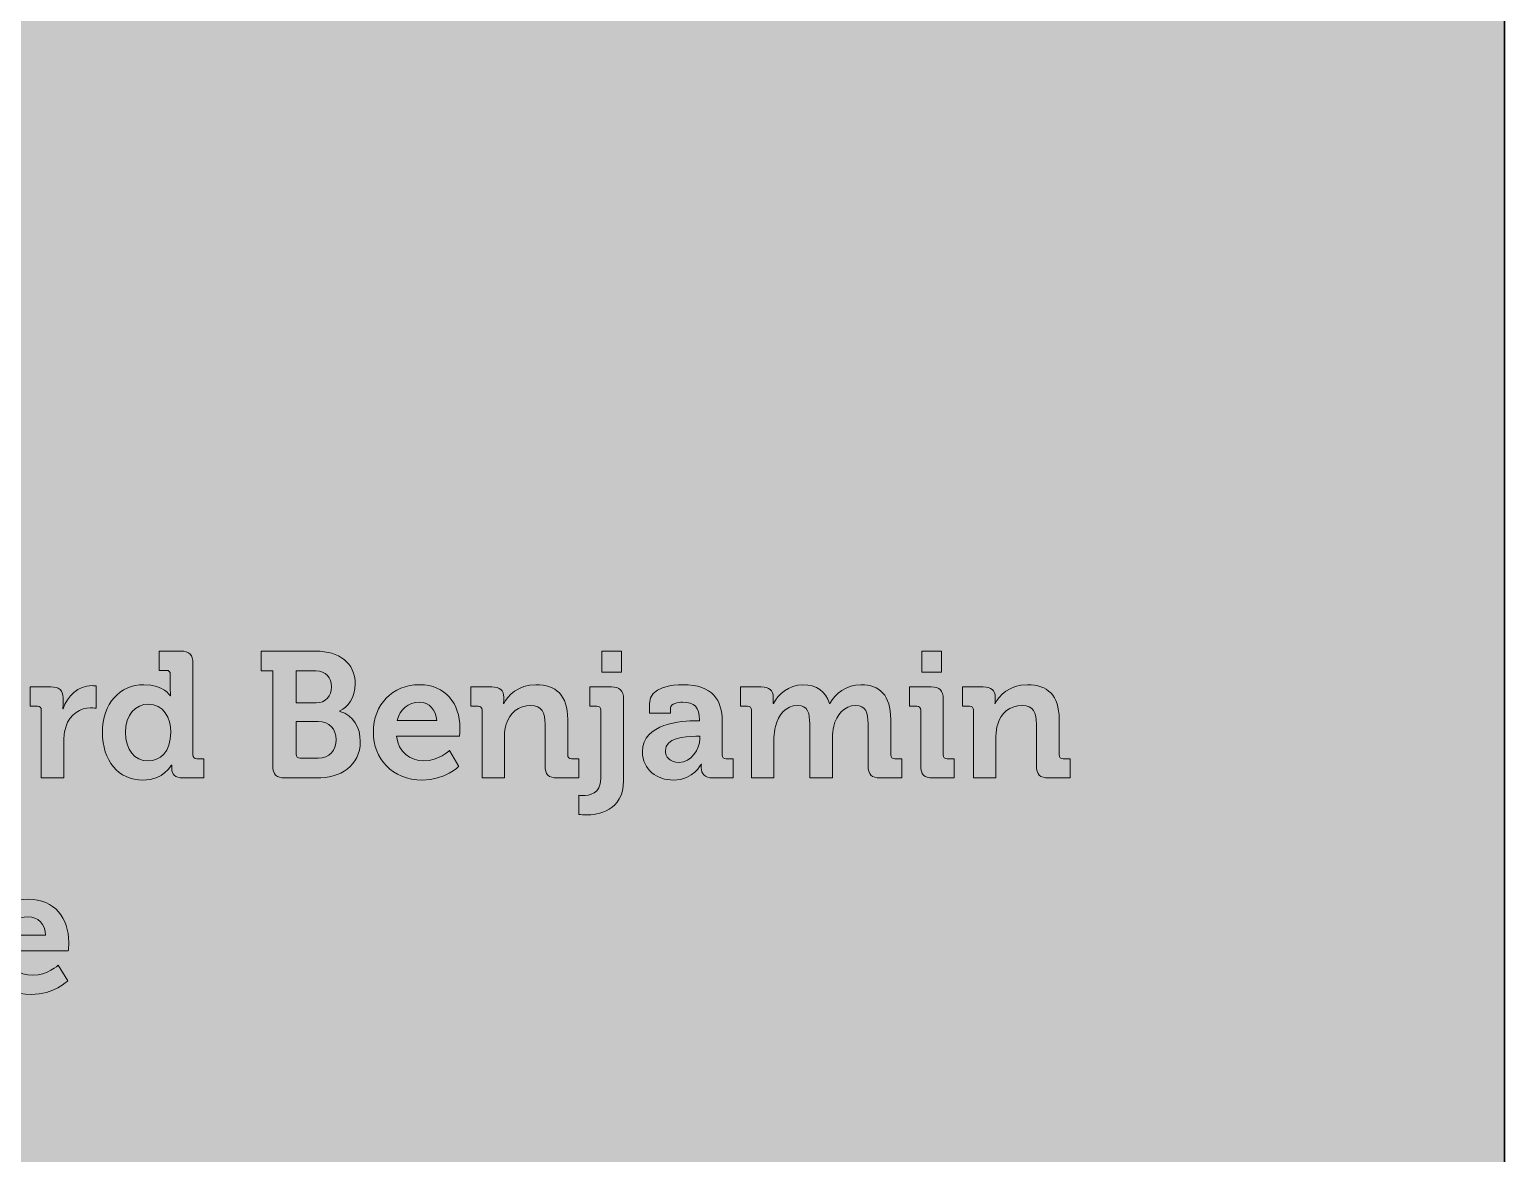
# Model space of a CAD drawing. Header units: inches. Extents: x 8 to 818, y -635 to -10.
# Drawn here: x 752.72 to 787.66, y -562.69 to -536.07 of the extents above; entities that cross this region are included whole.
import ezdxf

# ---------------------------------------------------------------- set-up
doc = ezdxf.new("R2010")
doc.units = ezdxf.units.IN
doc.header["$MEASUREMENT"] = 0
doc.layers.add('Calque 1', color=7, linetype='Continuous')
doc.layers.add('Calque 2', color=7, linetype='Continuous')

# ---------------------------------------------------------------- blocks, each defined once
blk = doc.blocks.new('block 13')
at = {"layer": 'Calque 1', "color": 179, "lineweight": 5, "true_color": 0x262425}
blk.add_open_spline([(719.694, -361.546), (719.694, -361.546), (724.17, -371.802), (724.17, -371.802), (724.391, -372.309), (724.16, -372.898), (723.653, -373.119), (723.653, -373.119), (722.737, -373.519), (722.737, -373.519), (722.231, -373.74), (721.641, -373.509), (721.42, -373.002), (721.42, -373.002), (717.744, -364.577), (717.744, -364.577), (640.056, -483.564), (480.643, -525.464), (351.496, -455.488), (351.496, -455.488), (353.499, -460.077), (353.499, -460.077), (353.72, -460.583), (353.489, -461.173), (352.983, -461.394), (352.983, -461.394), (352.066, -461.794), (352.066, -461.794), (351.56, -462.015), (350.971, -461.783), (350.75, -461.277), (350.75, -461.277), (347.181, -453.1), (347.181, -453.1), (344.491, -451.582), (341.813, -450.021), (339.152, -448.404), (335.488, -446.179), (330.728, -447.182), (328.31, -450.722), (328.31, -450.722), (328.221, -450.853), (328.221, -450.853), (325.723, -454.511), (326.637, -459.522), (330.297, -462.017), (477.228, -562.189), (679.23, -515.398), (769.485, -361.031), (775.135, -351.477), (770.258, -339.126), (759.21, -334.03), (759.21, -334.03), (759.21, -334.03), (759.21, -334.03), (748.148, -328.919), (736.083, -332.124), (731.675, -340.712), (727.953, -347.893), (723.95, -354.837), (719.694, -361.546)], degree=3, knots=[0, 0, 0, 0, 1, 1, 1, 2, 2, 2, 3, 3, 3, 4, 4, 4, 5, 5, 5, 6, 6, 6, 7, 7, 7, 8, 8, 8, 9, 9, 9, 10, 10, 10, 11, 11, 11, 12, 12, 12, 13, 13, 13, 14, 14, 14, 15, 15, 15, 16, 16, 16, 17, 17, 17, 18, 18, 18, 19, 19, 19, 20, 20, 20, 20], dxfattribs=at)
blk = doc.blocks.new('block 16')
at = {"layer": 'Calque 2', "true_color": 0x262425}
h = blk.add_hatch(color=179, dxfattribs=at)
h.dxf.hatch_style = 2
edge = h.paths.add_edge_path()
edge.add_spline(control_points=[(755.43, -551.586), (755.899, -551.586), (756.052, -551.849), (756.052, -551.849), (756.052, -551.849), (756.06, -551.849), (756.06, -551.849), (756.06, -551.849), (756.056, -551.794), (756.056, -551.722), (756.056, -551.722), (756.056, -551.341), (756.056, -551.341), (756.056, -551.277), (756.022, -551.248), (755.963, -551.248), (755.963, -551.248), (755.794, -551.248), (755.794, -551.248), (755.794, -551.248), (755.794, -550.791), (755.794, -550.791), (755.794, -550.791), (756.305, -550.791), (756.305, -550.791), (756.504, -550.791), (756.593, -550.88), (756.593, -551.078), (756.593, -551.078), (756.593, -553.249), (756.593, -553.249), (756.593, -553.308), (756.627, -553.342), (756.686, -553.342), (756.686, -553.342), (756.851, -553.342), (756.851, -553.342), (756.851, -553.342), (756.851, -553.795), (756.851, -553.795), (756.851, -553.795), (756.356, -553.795), (756.356, -553.795), (756.162, -553.795), (756.09, -553.702), (756.09, -553.575), (756.09, -553.528), (756.09, -553.494), (756.09, -553.494), (756.09, -553.494), (756.081, -553.494), (756.081, -553.494), (756.081, -553.494), (755.903, -553.845), (755.409, -553.845), (754.825, -553.845), (754.448, -553.384), (754.448, -552.716), (754.448, -552.031), (754.859, -551.586), (755.43, -551.586)], knot_values=[0, 0, 0, 0, 1, 1, 1, 2, 2, 2, 3, 3, 3, 4, 4, 4, 5, 5, 5, 6, 6, 6, 7, 7, 7, 8, 8, 8, 9, 9, 9, 10, 10, 10, 11, 11, 11, 12, 12, 12, 13, 13, 13, 14, 14, 14, 15, 15, 15, 16, 16, 16, 17, 17, 17, 18, 18, 18, 19, 19, 19, 20, 20, 20, 20], degree=3, periodic=1)
edge = h.paths.add_edge_path()
edge.add_spline(control_points=[(756.068, -552.712), (756.068, -552.377), (755.895, -552.047), (755.535, -552.047), (755.239, -552.047), (754.994, -552.289), (754.994, -552.716), (754.994, -553.126), (755.21, -553.393), (755.527, -553.393), (755.806, -553.393), (756.068, -553.19), (756.068, -552.712)], knot_values=[0, 0, 0, 0, 1, 1, 1, 2, 2, 2, 3, 3, 3, 4, 4, 4, 4], degree=3, periodic=1)
h = blk.add_hatch(color=179, dxfattribs=at)
h.dxf.hatch_style = 2
edge = h.paths.add_edge_path()
edge.add_spline(control_points=[(758.482, -551.261), (758.482, -551.261), (758.207, -551.261), (758.207, -551.261), (758.207, -551.261), (758.207, -550.791), (758.207, -550.791), (758.207, -550.791), (759.506, -550.791), (759.506, -550.791), (760.048, -550.791), (760.437, -551.07), (760.437, -551.565), (760.437, -551.899), (760.255, -552.115), (760.073, -552.208), (760.073, -552.208), (760.073, -552.217), (760.073, -552.217), (760.399, -552.314), (760.556, -552.619), (760.556, -552.923), (760.556, -553.524), (760.077, -553.795), (759.519, -553.795), (759.519, -553.795), (758.77, -553.795), (758.77, -553.795), (758.571, -553.795), (758.482, -553.71), (758.482, -553.507), (758.482, -553.507), (758.482, -551.261), (758.482, -551.261)], knot_values=[0, 0, 0, 0, 1, 1, 1, 2, 2, 2, 3, 3, 3, 4, 4, 4, 5, 5, 5, 6, 6, 6, 7, 7, 7, 8, 8, 8, 9, 9, 9, 10, 10, 10, 11, 11, 11, 11], degree=3, periodic=1)
edge = h.paths.add_edge_path()
edge.add_spline(control_points=[(759.51, -552.018), (759.743, -552.018), (759.874, -551.849), (759.874, -551.633), (759.874, -551.417), (759.747, -551.261), (759.502, -551.261), (759.502, -551.261), (759.037, -551.261), (759.037, -551.261), (759.037, -551.261), (759.037, -552.018), (759.037, -552.018), (759.037, -552.018), (759.51, -552.018), (759.51, -552.018)], knot_values=[0, 0, 0, 0, 1, 1, 1, 2, 2, 2, 3, 3, 3, 4, 4, 4, 5, 5, 5, 5], degree=3, periodic=1)
edge = h.paths.add_edge_path()
edge.add_spline(control_points=[(759.13, -553.325), (759.13, -553.325), (759.561, -553.325), (759.561, -553.325), (759.832, -553.325), (759.984, -553.143), (759.984, -552.889), (759.984, -552.64), (759.828, -552.458), (759.561, -552.458), (759.561, -552.458), (759.037, -552.458), (759.037, -552.458), (759.037, -552.458), (759.037, -553.232), (759.037, -553.232), (759.037, -553.291), (759.07, -553.325), (759.13, -553.325)], knot_values=[0, 0, 0, 0, 1, 1, 1, 2, 2, 2, 3, 3, 3, 4, 4, 4, 5, 5, 5, 6, 6, 6, 6], degree=3, periodic=1)
h = blk.add_hatch(color=179, dxfattribs=at)
h.dxf.hatch_style = 2
edge = h.paths.add_edge_path()
edge.add_spline(control_points=[(765.823, -554.214), (765.975, -554.214), (766.255, -554.167), (766.255, -553.816), (766.255, -553.816), (766.255, -552.187), (766.255, -552.187), (766.255, -552.124), (766.221, -552.094), (766.162, -552.094), (766.162, -552.094), (765.992, -552.094), (765.992, -552.094), (765.992, -552.094), (765.992, -551.637), (765.992, -551.637), (765.992, -551.637), (766.504, -551.637), (766.504, -551.637), (766.707, -551.637), (766.792, -551.726), (766.792, -551.925), (766.792, -551.925), (766.792, -553.858), (766.792, -553.858), (766.792, -554.582), (766.187, -554.671), (765.891, -554.671), (765.793, -554.671), (765.73, -554.658), (765.73, -554.658), (765.73, -554.658), (765.73, -554.205), (765.73, -554.205), (765.73, -554.205), (765.768, -554.214), (765.823, -554.214)], knot_values=[0, 0, 0, 0, 1, 1, 1, 2, 2, 2, 3, 3, 3, 4, 4, 4, 5, 5, 5, 6, 6, 6, 7, 7, 7, 8, 8, 8, 9, 9, 9, 10, 10, 10, 11, 11, 11, 12, 12, 12, 12], degree=3, periodic=1)
h.paths.add_polyline_path([(766.276, -550.791), (766.745, -550.791), (766.745, -551.286), (766.276, -551.286)])
h = blk.add_hatch(color=179, dxfattribs=at)
h.dxf.hatch_style = 2
edge = h.paths.add_edge_path()
edge.add_spline(control_points=[(773.832, -552.187), (773.832, -552.124), (773.798, -552.094), (773.739, -552.094), (773.739, -552.094), (773.57, -552.094), (773.57, -552.094), (773.57, -552.094), (773.57, -551.637), (773.57, -551.637), (773.57, -551.637), (774.082, -551.637), (774.082, -551.637), (774.281, -551.637), (774.365, -551.726), (774.365, -551.925), (774.365, -551.925), (774.365, -553.249), (774.365, -553.249), (774.365, -553.308), (774.399, -553.342), (774.458, -553.342), (774.458, -553.342), (774.628, -553.342), (774.628, -553.342), (774.628, -553.342), (774.628, -553.795), (774.628, -553.795), (774.628, -553.795), (774.116, -553.795), (774.116, -553.795), (773.917, -553.795), (773.832, -553.71), (773.832, -553.507), (773.832, -553.507), (773.832, -552.187), (773.832, -552.187)], knot_values=[0, 0, 0, 0, 1, 1, 1, 2, 2, 2, 3, 3, 3, 4, 4, 4, 5, 5, 5, 6, 6, 6, 7, 7, 7, 8, 8, 8, 9, 9, 9, 10, 10, 10, 11, 11, 11, 12, 12, 12, 12], degree=3, periodic=1)
h.paths.add_polyline_path([(773.858, -550.791), (774.323, -550.791), (774.323, -551.286), (773.858, -551.286)])
h = blk.add_hatch(color=179, dxfattribs=at)
h.dxf.hatch_style = 2
edge = h.paths.add_edge_path()
edge.add_spline(control_points=[(753, -552.187), (753, -552.124), (752.966, -552.094), (752.907, -552.094), (752.907, -552.094), (752.738, -552.094), (752.738, -552.094), (752.738, -552.094), (752.738, -551.637), (752.738, -551.637), (752.738, -551.637), (753.229, -551.637), (753.229, -551.637), (753.419, -551.637), (753.516, -551.717), (753.516, -551.899), (753.516, -551.899), (753.516, -552.026), (753.516, -552.026), (753.516, -552.107), (753.508, -552.161), (753.508, -552.161), (753.508, -552.161), (753.516, -552.161), (753.516, -552.161), (753.614, -551.853), (753.872, -551.608), (754.202, -551.608), (754.248, -551.608), (754.299, -551.616), (754.299, -551.616), (754.299, -551.616), (754.299, -552.145), (754.299, -552.145), (754.299, -552.145), (754.244, -552.136), (754.168, -552.136), (753.94, -552.136), (753.677, -552.267), (753.58, -552.589), (753.55, -552.695), (753.533, -552.813), (753.533, -552.94), (753.533, -552.94), (753.533, -553.795), (753.533, -553.795), (753.533, -553.795), (753, -553.795), (753, -553.795), (753, -553.795), (753, -552.187), (753, -552.187)], knot_values=[0, 0, 0, 0, 1, 1, 1, 2, 2, 2, 3, 3, 3, 4, 4, 4, 5, 5, 5, 6, 6, 6, 7, 7, 7, 8, 8, 8, 9, 9, 9, 10, 10, 10, 11, 11, 11, 12, 12, 12, 13, 13, 13, 14, 14, 14, 15, 15, 15, 16, 16, 16, 17, 17, 17, 17], degree=3, periodic=1)
h = blk.add_hatch(color=179, dxfattribs=at)
h.dxf.hatch_style = 2
edge = h.paths.add_edge_path()
edge.add_spline(control_points=[(761.962, -551.586), (762.579, -551.586), (762.918, -552.039), (762.918, -552.61), (762.918, -552.673), (762.905, -552.809), (762.905, -552.809), (762.905, -552.809), (761.416, -552.809), (761.416, -552.809), (761.458, -553.19), (761.737, -553.389), (762.063, -553.389), (762.41, -553.389), (762.668, -553.147), (762.668, -553.147), (762.668, -553.147), (762.892, -553.52), (762.892, -553.52), (762.892, -553.52), (762.562, -553.845), (762.025, -553.845), (761.31, -553.845), (760.866, -553.329), (760.866, -552.716), (760.866, -552.052), (761.314, -551.586), (761.962, -551.586)], knot_values=[0, 0, 0, 0, 1, 1, 1, 2, 2, 2, 3, 3, 3, 4, 4, 4, 5, 5, 5, 6, 6, 6, 7, 7, 7, 8, 8, 8, 9, 9, 9, 9], degree=3, periodic=1)
edge = h.paths.add_edge_path()
edge.add_spline(control_points=[(762.368, -552.437), (762.359, -552.179), (762.182, -552.001), (761.962, -552.001), (761.687, -552.001), (761.492, -552.166), (761.433, -552.437), (761.433, -552.437), (762.368, -552.437), (762.368, -552.437)], knot_values=[0, 0, 0, 0, 1, 1, 1, 2, 2, 2, 3, 3, 3, 3], degree=3, periodic=1)
h = blk.add_hatch(color=179, dxfattribs=at)
h.dxf.hatch_style = 2
edge = h.paths.add_edge_path()
edge.add_spline(control_points=[(763.44, -552.187), (763.44, -552.124), (763.406, -552.094), (763.346, -552.094), (763.346, -552.094), (763.177, -552.094), (763.177, -552.094), (763.177, -552.094), (763.177, -551.637), (763.177, -551.637), (763.177, -551.637), (763.672, -551.637), (763.672, -551.637), (763.863, -551.637), (763.956, -551.726), (763.956, -551.878), (763.956, -551.878), (763.956, -551.942), (763.956, -551.942), (763.956, -551.988), (763.947, -552.035), (763.947, -552.035), (763.947, -552.035), (763.956, -552.035), (763.956, -552.035), (764.049, -551.853), (764.282, -551.586), (764.717, -551.586), (765.195, -551.586), (765.47, -551.836), (765.47, -552.407), (765.47, -552.407), (765.47, -553.249), (765.47, -553.249), (765.47, -553.308), (765.504, -553.342), (765.563, -553.342), (765.563, -553.342), (765.733, -553.342), (765.733, -553.342), (765.733, -553.342), (765.733, -553.795), (765.733, -553.795), (765.733, -553.795), (765.221, -553.795), (765.221, -553.795), (765.018, -553.795), (764.933, -553.71), (764.933, -553.507), (764.933, -553.507), (764.933, -552.517), (764.933, -552.517), (764.933, -552.255), (764.865, -552.077), (764.595, -552.077), (764.307, -552.077), (764.091, -552.259), (764.015, -552.517), (763.985, -552.606), (763.973, -552.703), (763.973, -552.805), (763.973, -552.805), (763.973, -553.795), (763.973, -553.795), (763.973, -553.795), (763.44, -553.795), (763.44, -553.795), (763.44, -553.795), (763.44, -552.187), (763.44, -552.187)], knot_values=[0, 0, 0, 0, 1, 1, 1, 2, 2, 2, 3, 3, 3, 4, 4, 4, 5, 5, 5, 6, 6, 6, 7, 7, 7, 8, 8, 8, 9, 9, 9, 10, 10, 10, 11, 11, 11, 12, 12, 12, 13, 13, 13, 14, 14, 14, 15, 15, 15, 16, 16, 16, 17, 17, 17, 18, 18, 18, 19, 19, 19, 20, 20, 20, 21, 21, 21, 22, 22, 22, 23, 23, 23, 23], degree=3, periodic=1)
h = blk.add_hatch(color=179, dxfattribs=at)
h.dxf.hatch_style = 2
edge = h.paths.add_edge_path()
edge.add_spline(control_points=[(768.523, -552.441), (768.523, -552.441), (768.591, -552.441), (768.591, -552.441), (768.591, -552.441), (768.591, -552.424), (768.591, -552.424), (768.591, -552.115), (768.468, -552.001), (768.193, -552.001), (768.096, -552.001), (767.905, -552.026), (767.905, -552.145), (767.905, -552.145), (767.905, -552.259), (767.905, -552.259), (767.905, -552.259), (767.406, -552.259), (767.406, -552.259), (767.406, -552.259), (767.406, -552.031), (767.406, -552.031), (767.406, -551.629), (767.973, -551.586), (768.197, -551.586), (768.917, -551.586), (769.128, -551.963), (769.128, -552.445), (769.128, -552.445), (769.128, -553.249), (769.128, -553.249), (769.128, -553.308), (769.162, -553.342), (769.221, -553.342), (769.221, -553.342), (769.39, -553.342), (769.39, -553.342), (769.39, -553.342), (769.39, -553.795), (769.39, -553.795), (769.39, -553.795), (768.908, -553.795), (768.908, -553.795), (768.709, -553.795), (768.633, -553.685), (768.633, -553.558), (768.633, -553.503), (768.637, -553.465), (768.637, -553.465), (768.637, -553.465), (768.629, -553.465), (768.629, -553.465), (768.629, -553.465), (768.464, -553.845), (767.977, -553.845), (767.592, -553.845), (767.241, -553.604), (767.241, -553.173), (767.241, -552.496), (768.172, -552.441), (768.523, -552.441)], knot_values=[0, 0, 0, 0, 1, 1, 1, 2, 2, 2, 3, 3, 3, 4, 4, 4, 5, 5, 5, 6, 6, 6, 7, 7, 7, 8, 8, 8, 9, 9, 9, 10, 10, 10, 11, 11, 11, 12, 12, 12, 13, 13, 13, 14, 14, 14, 15, 15, 15, 16, 16, 16, 17, 17, 17, 18, 18, 18, 19, 19, 19, 20, 20, 20, 20], degree=3, periodic=1)
edge = h.paths.add_edge_path()
edge.add_spline(control_points=[(768.109, -553.427), (768.396, -553.427), (768.599, -553.122), (768.599, -552.86), (768.599, -552.86), (768.599, -552.809), (768.599, -552.809), (768.599, -552.809), (768.506, -552.809), (768.506, -552.809), (768.227, -552.809), (767.783, -552.847), (767.783, -553.147), (767.783, -553.291), (767.889, -553.427), (768.109, -553.427)], knot_values=[0, 0, 0, 0, 1, 1, 1, 2, 2, 2, 3, 3, 3, 4, 4, 4, 5, 5, 5, 5], degree=3, periodic=1)
h = blk.add_hatch(color=179, dxfattribs=at)
h.dxf.hatch_style = 2
edge = h.paths.add_edge_path()
edge.add_spline(control_points=[(769.823, -552.187), (769.823, -552.124), (769.789, -552.094), (769.73, -552.094), (769.73, -552.094), (769.561, -552.094), (769.561, -552.094), (769.561, -552.094), (769.561, -551.637), (769.561, -551.637), (769.561, -551.637), (770.056, -551.637), (770.056, -551.637), (770.246, -551.637), (770.339, -551.726), (770.339, -551.878), (770.339, -551.878), (770.339, -551.942), (770.339, -551.942), (770.339, -551.988), (770.335, -552.035), (770.335, -552.035), (770.335, -552.035), (770.344, -552.035), (770.344, -552.035), (770.445, -551.823), (770.703, -551.586), (771.042, -551.586), (771.368, -551.586), (771.579, -551.738), (771.672, -552.031), (771.672, -552.031), (771.681, -552.031), (771.681, -552.031), (771.795, -551.798), (772.074, -551.586), (772.417, -551.586), (772.865, -551.586), (773.123, -551.84), (773.123, -552.407), (773.123, -552.407), (773.123, -553.249), (773.123, -553.249), (773.123, -553.308), (773.157, -553.342), (773.217, -553.342), (773.217, -553.342), (773.382, -553.342), (773.382, -553.342), (773.382, -553.342), (773.382, -553.795), (773.382, -553.795), (773.382, -553.795), (772.874, -553.795), (772.874, -553.795), (772.671, -553.795), (772.586, -553.71), (772.586, -553.507), (772.586, -553.507), (772.586, -552.509), (772.586, -552.509), (772.586, -552.263), (772.54, -552.077), (772.29, -552.077), (772.023, -552.077), (771.833, -552.301), (771.774, -552.572), (771.748, -552.657), (771.74, -552.745), (771.74, -552.847), (771.74, -552.847), (771.74, -553.795), (771.74, -553.795), (771.74, -553.795), (771.203, -553.795), (771.203, -553.795), (771.203, -553.795), (771.203, -552.509), (771.203, -552.509), (771.203, -552.276), (771.169, -552.077), (770.911, -552.077), (770.64, -552.077), (770.458, -552.301), (770.39, -552.576), (770.369, -552.661), (770.356, -552.75), (770.356, -552.847), (770.356, -552.847), (770.356, -553.795), (770.356, -553.795), (770.356, -553.795), (769.823, -553.795), (769.823, -553.795), (769.823, -553.795), (769.823, -552.187), (769.823, -552.187)], knot_values=[0, 0, 0, 0, 1, 1, 1, 2, 2, 2, 3, 3, 3, 4, 4, 4, 5, 5, 5, 6, 6, 6, 7, 7, 7, 8, 8, 8, 9, 9, 9, 10, 10, 10, 11, 11, 11, 12, 12, 12, 13, 13, 13, 14, 14, 14, 15, 15, 15, 16, 16, 16, 17, 17, 17, 18, 18, 18, 19, 19, 19, 20, 20, 20, 21, 21, 21, 22, 22, 22, 23, 23, 23, 24, 24, 24, 25, 25, 25, 26, 26, 26, 27, 27, 27, 28, 28, 28, 29, 29, 29, 30, 30, 30, 31, 31, 31, 32, 32, 32, 32], degree=3, periodic=1)
h = blk.add_hatch(color=179, dxfattribs=at)
h.dxf.hatch_style = 2
edge = h.paths.add_edge_path()
edge.add_spline(control_points=[(775.081, -552.187), (775.081, -552.124), (775.047, -552.094), (774.988, -552.094), (774.988, -552.094), (774.819, -552.094), (774.819, -552.094), (774.819, -552.094), (774.819, -551.637), (774.819, -551.637), (774.819, -551.637), (775.314, -551.637), (775.314, -551.637), (775.504, -551.637), (775.597, -551.726), (775.597, -551.878), (775.597, -551.878), (775.597, -551.942), (775.597, -551.942), (775.597, -551.988), (775.589, -552.035), (775.589, -552.035), (775.589, -552.035), (775.597, -552.035), (775.597, -552.035), (775.69, -551.853), (775.923, -551.586), (776.359, -551.586), (776.837, -551.586), (777.112, -551.836), (777.112, -552.407), (777.112, -552.407), (777.112, -553.249), (777.112, -553.249), (777.112, -553.308), (777.146, -553.342), (777.205, -553.342), (777.205, -553.342), (777.374, -553.342), (777.374, -553.342), (777.374, -553.342), (777.374, -553.795), (777.374, -553.795), (777.374, -553.795), (776.862, -553.795), (776.862, -553.795), (776.659, -553.795), (776.575, -553.71), (776.575, -553.507), (776.575, -553.507), (776.575, -552.517), (776.575, -552.517), (776.575, -552.255), (776.507, -552.077), (776.236, -552.077), (775.948, -552.077), (775.733, -552.259), (775.656, -552.517), (775.627, -552.606), (775.614, -552.703), (775.614, -552.805), (775.614, -552.805), (775.614, -553.795), (775.614, -553.795), (775.614, -553.795), (775.081, -553.795), (775.081, -553.795), (775.081, -553.795), (775.081, -552.187), (775.081, -552.187)], knot_values=[0, 0, 0, 0, 1, 1, 1, 2, 2, 2, 3, 3, 3, 4, 4, 4, 5, 5, 5, 6, 6, 6, 7, 7, 7, 8, 8, 8, 9, 9, 9, 10, 10, 10, 11, 11, 11, 12, 12, 12, 13, 13, 13, 14, 14, 14, 15, 15, 15, 16, 16, 16, 17, 17, 17, 18, 18, 18, 19, 19, 19, 20, 20, 20, 21, 21, 21, 22, 22, 22, 23, 23, 23, 23], degree=3, periodic=1)
h = blk.add_hatch(color=179, dxfattribs=at)
h.dxf.hatch_style = 2
edge = h.paths.add_edge_path()
edge.add_spline(control_points=[(752.695, -556.666), (753.313, -556.666), (753.651, -557.119), (753.651, -557.69), (753.651, -557.754), (753.639, -557.889), (753.639, -557.889), (753.639, -557.889), (752.149, -557.889), (752.149, -557.889), (752.192, -558.27), (752.471, -558.469), (752.797, -558.469), (753.144, -558.469), (753.402, -558.228), (753.402, -558.228), (753.402, -558.228), (753.626, -558.6), (753.626, -558.6), (753.626, -558.6), (753.296, -558.926), (752.759, -558.926), (752.044, -558.926), (751.599, -558.41), (751.599, -557.796), (751.599, -557.132), (752.048, -556.666), (752.695, -556.666)], knot_values=[0, 0, 0, 0, 1, 1, 1, 2, 2, 2, 3, 3, 3, 4, 4, 4, 5, 5, 5, 6, 6, 6, 7, 7, 7, 8, 8, 8, 9, 9, 9, 9], degree=3, periodic=1)
edge = h.paths.add_edge_path()
edge.add_spline(control_points=[(753.101, -557.517), (753.093, -557.259), (752.915, -557.081), (752.695, -557.081), (752.42, -557.081), (752.225, -557.246), (752.166, -557.517), (752.166, -557.517), (753.101, -557.517), (753.101, -557.517)], knot_values=[0, 0, 0, 0, 1, 1, 1, 2, 2, 2, 3, 3, 3, 3], degree=3, periodic=1)
at = {"layer": 'Calque 2', "lineweight": 0}
for points in [[(766.276, -550.791), (766.745, -550.791), (766.745, -551.286), (766.276, -551.286), (766.276, -550.791)], [(773.858, -550.791), (774.323, -550.791), (774.323, -551.286), (773.858, -551.286), (773.858, -550.791)]]:
    blk.add_lwpolyline(points, dxfattribs=at)
for points, knots in [([(755.43, -551.586), (755.899, -551.586), (756.052, -551.849), (756.052, -551.849), (756.052, -551.849), (756.06, -551.849), (756.06, -551.849), (756.06, -551.849), (756.056, -551.794), (756.056, -551.722), (756.056, -551.722), (756.056, -551.341), (756.056, -551.341), (756.056, -551.277), (756.022, -551.248), (755.963, -551.248), (755.963, -551.248), (755.794, -551.248), (755.794, -551.248), (755.794, -551.248), (755.794, -550.791), (755.794, -550.791), (755.794, -550.791), (756.305, -550.791), (756.305, -550.791), (756.504, -550.791), (756.593, -550.88), (756.593, -551.078), (756.593, -551.078), (756.593, -553.249), (756.593, -553.249), (756.593, -553.308), (756.627, -553.342), (756.686, -553.342), (756.686, -553.342), (756.851, -553.342), (756.851, -553.342), (756.851, -553.342), (756.851, -553.795), (756.851, -553.795), (756.851, -553.795), (756.356, -553.795), (756.356, -553.795), (756.162, -553.795), (756.09, -553.702), (756.09, -553.575), (756.09, -553.528), (756.09, -553.494), (756.09, -553.494), (756.09, -553.494), (756.081, -553.494), (756.081, -553.494), (756.081, -553.494), (755.903, -553.845), (755.409, -553.845), (754.825, -553.845), (754.448, -553.384), (754.448, -552.716), (754.448, -552.031), (754.859, -551.586), (755.43, -551.586)], [0, 0, 0, 0, 1, 1, 1, 2, 2, 2, 3, 3, 3, 4, 4, 4, 5, 5, 5, 6, 6, 6, 7, 7, 7, 8, 8, 8, 9, 9, 9, 10, 10, 10, 11, 11, 11, 12, 12, 12, 13, 13, 13, 14, 14, 14, 15, 15, 15, 16, 16, 16, 17, 17, 17, 18, 18, 18, 19, 19, 19, 20, 20, 20, 20]), ([(758.482, -551.261), (758.482, -551.261), (758.207, -551.261), (758.207, -551.261), (758.207, -551.261), (758.207, -550.791), (758.207, -550.791), (758.207, -550.791), (759.506, -550.791), (759.506, -550.791), (760.048, -550.791), (760.437, -551.07), (760.437, -551.565), (760.437, -551.899), (760.255, -552.115), (760.073, -552.208), (760.073, -552.208), (760.073, -552.217), (760.073, -552.217), (760.399, -552.314), (760.556, -552.619), (760.556, -552.923), (760.556, -553.524), (760.077, -553.795), (759.519, -553.795), (759.519, -553.795), (758.77, -553.795), (758.77, -553.795), (758.571, -553.795), (758.482, -553.71), (758.482, -553.507), (758.482, -553.507), (758.482, -551.261), (758.482, -551.261)], [0, 0, 0, 0, 1, 1, 1, 2, 2, 2, 3, 3, 3, 4, 4, 4, 5, 5, 5, 6, 6, 6, 7, 7, 7, 8, 8, 8, 9, 9, 9, 10, 10, 10, 11, 11, 11, 11]), ([(759.51, -552.018), (759.743, -552.018), (759.874, -551.849), (759.874, -551.633), (759.874, -551.417), (759.747, -551.261), (759.502, -551.261), (759.502, -551.261), (759.037, -551.261), (759.037, -551.261), (759.037, -551.261), (759.037, -552.018), (759.037, -552.018), (759.037, -552.018), (759.51, -552.018), (759.51, -552.018)], [0, 0, 0, 0, 1, 1, 1, 2, 2, 2, 3, 3, 3, 4, 4, 4, 5, 5, 5, 5]), ([(753, -552.187), (753, -552.124), (752.966, -552.094), (752.907, -552.094), (752.907, -552.094), (752.738, -552.094), (752.738, -552.094), (752.738, -552.094), (752.738, -551.637), (752.738, -551.637), (752.738, -551.637), (753.229, -551.637), (753.229, -551.637), (753.419, -551.637), (753.516, -551.717), (753.516, -551.899), (753.516, -551.899), (753.516, -552.026), (753.516, -552.026), (753.516, -552.107), (753.508, -552.161), (753.508, -552.161), (753.508, -552.161), (753.516, -552.161), (753.516, -552.161), (753.614, -551.853), (753.872, -551.608), (754.202, -551.608), (754.248, -551.608), (754.299, -551.616), (754.299, -551.616), (754.299, -551.616), (754.299, -552.145), (754.299, -552.145), (754.299, -552.145), (754.244, -552.136), (754.168, -552.136), (753.94, -552.136), (753.677, -552.267), (753.58, -552.589), (753.55, -552.695), (753.533, -552.813), (753.533, -552.94), (753.533, -552.94), (753.533, -553.795), (753.533, -553.795), (753.533, -553.795), (753, -553.795), (753, -553.795), (753, -553.795), (753, -552.187), (753, -552.187)], [0, 0, 0, 0, 1, 1, 1, 2, 2, 2, 3, 3, 3, 4, 4, 4, 5, 5, 5, 6, 6, 6, 7, 7, 7, 8, 8, 8, 9, 9, 9, 10, 10, 10, 11, 11, 11, 12, 12, 12, 13, 13, 13, 14, 14, 14, 15, 15, 15, 16, 16, 16, 17, 17, 17, 17]), ([(761.962, -551.586), (762.579, -551.586), (762.918, -552.039), (762.918, -552.61), (762.918, -552.673), (762.905, -552.809), (762.905, -552.809), (762.905, -552.809), (761.416, -552.809), (761.416, -552.809), (761.458, -553.19), (761.737, -553.389), (762.063, -553.389), (762.41, -553.389), (762.668, -553.147), (762.668, -553.147), (762.668, -553.147), (762.892, -553.52), (762.892, -553.52), (762.892, -553.52), (762.562, -553.845), (762.025, -553.845), (761.31, -553.845), (760.866, -553.329), (760.866, -552.716), (760.866, -552.052), (761.314, -551.586), (761.962, -551.586)], [0, 0, 0, 0, 1, 1, 1, 2, 2, 2, 3, 3, 3, 4, 4, 4, 5, 5, 5, 6, 6, 6, 7, 7, 7, 8, 8, 8, 9, 9, 9, 9]), ([(763.44, -552.187), (763.44, -552.124), (763.406, -552.094), (763.346, -552.094), (763.346, -552.094), (763.177, -552.094), (763.177, -552.094), (763.177, -552.094), (763.177, -551.637), (763.177, -551.637), (763.177, -551.637), (763.672, -551.637), (763.672, -551.637), (763.863, -551.637), (763.956, -551.726), (763.956, -551.878), (763.956, -551.878), (763.956, -551.942), (763.956, -551.942), (763.956, -551.988), (763.947, -552.035), (763.947, -552.035), (763.947, -552.035), (763.956, -552.035), (763.956, -552.035), (764.049, -551.853), (764.282, -551.586), (764.717, -551.586), (765.195, -551.586), (765.47, -551.836), (765.47, -552.407), (765.47, -552.407), (765.47, -553.249), (765.47, -553.249), (765.47, -553.308), (765.504, -553.342), (765.563, -553.342), (765.563, -553.342), (765.733, -553.342), (765.733, -553.342), (765.733, -553.342), (765.733, -553.795), (765.733, -553.795), (765.733, -553.795), (765.221, -553.795), (765.221, -553.795), (765.018, -553.795), (764.933, -553.71), (764.933, -553.507), (764.933, -553.507), (764.933, -552.517), (764.933, -552.517), (764.933, -552.255), (764.865, -552.077), (764.595, -552.077), (764.307, -552.077), (764.091, -552.259), (764.015, -552.517), (763.985, -552.606), (763.973, -552.703), (763.973, -552.805), (763.973, -552.805), (763.973, -553.795), (763.973, -553.795), (763.973, -553.795), (763.44, -553.795), (763.44, -553.795), (763.44, -553.795), (763.44, -552.187), (763.44, -552.187)], [0, 0, 0, 0, 1, 1, 1, 2, 2, 2, 3, 3, 3, 4, 4, 4, 5, 5, 5, 6, 6, 6, 7, 7, 7, 8, 8, 8, 9, 9, 9, 10, 10, 10, 11, 11, 11, 12, 12, 12, 13, 13, 13, 14, 14, 14, 15, 15, 15, 16, 16, 16, 17, 17, 17, 18, 18, 18, 19, 19, 19, 20, 20, 20, 21, 21, 21, 22, 22, 22, 23, 23, 23, 23]), ([(765.823, -554.214), (765.975, -554.214), (766.255, -554.167), (766.255, -553.816), (766.255, -553.816), (766.255, -552.187), (766.255, -552.187), (766.255, -552.124), (766.221, -552.094), (766.162, -552.094), (766.162, -552.094), (765.992, -552.094), (765.992, -552.094), (765.992, -552.094), (765.992, -551.637), (765.992, -551.637), (765.992, -551.637), (766.504, -551.637), (766.504, -551.637), (766.707, -551.637), (766.792, -551.726), (766.792, -551.925), (766.792, -551.925), (766.792, -553.858), (766.792, -553.858), (766.792, -554.582), (766.187, -554.671), (765.891, -554.671), (765.793, -554.671), (765.73, -554.658), (765.73, -554.658), (765.73, -554.658), (765.73, -554.205), (765.73, -554.205), (765.73, -554.205), (765.768, -554.214), (765.823, -554.214)], [0, 0, 0, 0, 1, 1, 1, 2, 2, 2, 3, 3, 3, 4, 4, 4, 5, 5, 5, 6, 6, 6, 7, 7, 7, 8, 8, 8, 9, 9, 9, 10, 10, 10, 11, 11, 11, 12, 12, 12, 12]), ([(768.523, -552.441), (768.523, -552.441), (768.591, -552.441), (768.591, -552.441), (768.591, -552.441), (768.591, -552.424), (768.591, -552.424), (768.591, -552.115), (768.468, -552.001), (768.193, -552.001), (768.096, -552.001), (767.905, -552.026), (767.905, -552.145), (767.905, -552.145), (767.905, -552.259), (767.905, -552.259), (767.905, -552.259), (767.406, -552.259), (767.406, -552.259), (767.406, -552.259), (767.406, -552.031), (767.406, -552.031), (767.406, -551.629), (767.973, -551.586), (768.197, -551.586), (768.917, -551.586), (769.128, -551.963), (769.128, -552.445), (769.128, -552.445), (769.128, -553.249), (769.128, -553.249), (769.128, -553.308), (769.162, -553.342), (769.221, -553.342), (769.221, -553.342), (769.39, -553.342), (769.39, -553.342), (769.39, -553.342), (769.39, -553.795), (769.39, -553.795), (769.39, -553.795), (768.908, -553.795), (768.908, -553.795), (768.709, -553.795), (768.633, -553.685), (768.633, -553.558), (768.633, -553.503), (768.637, -553.465), (768.637, -553.465), (768.637, -553.465), (768.629, -553.465), (768.629, -553.465), (768.629, -553.465), (768.464, -553.845), (767.977, -553.845), (767.592, -553.845), (767.241, -553.604), (767.241, -553.173), (767.241, -552.496), (768.172, -552.441), (768.523, -552.441)], [0, 0, 0, 0, 1, 1, 1, 2, 2, 2, 3, 3, 3, 4, 4, 4, 5, 5, 5, 6, 6, 6, 7, 7, 7, 8, 8, 8, 9, 9, 9, 10, 10, 10, 11, 11, 11, 12, 12, 12, 13, 13, 13, 14, 14, 14, 15, 15, 15, 16, 16, 16, 17, 17, 17, 18, 18, 18, 19, 19, 19, 20, 20, 20, 20]), ([(769.823, -552.187), (769.823, -552.124), (769.789, -552.094), (769.73, -552.094), (769.73, -552.094), (769.561, -552.094), (769.561, -552.094), (769.561, -552.094), (769.561, -551.637), (769.561, -551.637), (769.561, -551.637), (770.056, -551.637), (770.056, -551.637), (770.246, -551.637), (770.339, -551.726), (770.339, -551.878), (770.339, -551.878), (770.339, -551.942), (770.339, -551.942), (770.339, -551.988), (770.335, -552.035), (770.335, -552.035), (770.335, -552.035), (770.344, -552.035), (770.344, -552.035), (770.445, -551.823), (770.703, -551.586), (771.042, -551.586), (771.368, -551.586), (771.579, -551.738), (771.672, -552.031), (771.672, -552.031), (771.681, -552.031), (771.681, -552.031), (771.795, -551.798), (772.074, -551.586), (772.417, -551.586), (772.865, -551.586), (773.123, -551.84), (773.123, -552.407), (773.123, -552.407), (773.123, -553.249), (773.123, -553.249), (773.123, -553.308), (773.157, -553.342), (773.217, -553.342), (773.217, -553.342), (773.382, -553.342), (773.382, -553.342), (773.382, -553.342), (773.382, -553.795), (773.382, -553.795), (773.382, -553.795), (772.874, -553.795), (772.874, -553.795), (772.671, -553.795), (772.586, -553.71), (772.586, -553.507), (772.586, -553.507), (772.586, -552.509), (772.586, -552.509), (772.586, -552.263), (772.54, -552.077), (772.29, -552.077), (772.023, -552.077), (771.833, -552.301), (771.774, -552.572), (771.748, -552.657), (771.74, -552.745), (771.74, -552.847), (771.74, -552.847), (771.74, -553.795), (771.74, -553.795), (771.74, -553.795), (771.203, -553.795), (771.203, -553.795), (771.203, -553.795), (771.203, -552.509), (771.203, -552.509), (771.203, -552.276), (771.169, -552.077), (770.911, -552.077), (770.64, -552.077), (770.458, -552.301), (770.39, -552.576), (770.369, -552.661), (770.356, -552.75), (770.356, -552.847), (770.356, -552.847), (770.356, -553.795), (770.356, -553.795), (770.356, -553.795), (769.823, -553.795), (769.823, -553.795), (769.823, -553.795), (769.823, -552.187), (769.823, -552.187)], [0, 0, 0, 0, 1, 1, 1, 2, 2, 2, 3, 3, 3, 4, 4, 4, 5, 5, 5, 6, 6, 6, 7, 7, 7, 8, 8, 8, 9, 9, 9, 10, 10, 10, 11, 11, 11, 12, 12, 12, 13, 13, 13, 14, 14, 14, 15, 15, 15, 16, 16, 16, 17, 17, 17, 18, 18, 18, 19, 19, 19, 20, 20, 20, 21, 21, 21, 22, 22, 22, 23, 23, 23, 24, 24, 24, 25, 25, 25, 26, 26, 26, 27, 27, 27, 28, 28, 28, 29, 29, 29, 30, 30, 30, 31, 31, 31, 32, 32, 32, 32]), ([(773.832, -552.187), (773.832, -552.124), (773.798, -552.094), (773.739, -552.094), (773.739, -552.094), (773.57, -552.094), (773.57, -552.094), (773.57, -552.094), (773.57, -551.637), (773.57, -551.637), (773.57, -551.637), (774.082, -551.637), (774.082, -551.637), (774.281, -551.637), (774.365, -551.726), (774.365, -551.925), (774.365, -551.925), (774.365, -553.249), (774.365, -553.249), (774.365, -553.308), (774.399, -553.342), (774.458, -553.342), (774.458, -553.342), (774.628, -553.342), (774.628, -553.342), (774.628, -553.342), (774.628, -553.795), (774.628, -553.795), (774.628, -553.795), (774.116, -553.795), (774.116, -553.795), (773.917, -553.795), (773.832, -553.71), (773.832, -553.507), (773.832, -553.507), (773.832, -552.187), (773.832, -552.187)], [0, 0, 0, 0, 1, 1, 1, 2, 2, 2, 3, 3, 3, 4, 4, 4, 5, 5, 5, 6, 6, 6, 7, 7, 7, 8, 8, 8, 9, 9, 9, 10, 10, 10, 11, 11, 11, 12, 12, 12, 12]), ([(775.081, -552.187), (775.081, -552.124), (775.047, -552.094), (774.988, -552.094), (774.988, -552.094), (774.819, -552.094), (774.819, -552.094), (774.819, -552.094), (774.819, -551.637), (774.819, -551.637), (774.819, -551.637), (775.314, -551.637), (775.314, -551.637), (775.504, -551.637), (775.597, -551.726), (775.597, -551.878), (775.597, -551.878), (775.597, -551.942), (775.597, -551.942), (775.597, -551.988), (775.589, -552.035), (775.589, -552.035), (775.589, -552.035), (775.597, -552.035), (775.597, -552.035), (775.69, -551.853), (775.923, -551.586), (776.359, -551.586), (776.837, -551.586), (777.112, -551.836), (777.112, -552.407), (777.112, -552.407), (777.112, -553.249), (777.112, -553.249), (777.112, -553.308), (777.146, -553.342), (777.205, -553.342), (777.205, -553.342), (777.374, -553.342), (777.374, -553.342), (777.374, -553.342), (777.374, -553.795), (777.374, -553.795), (777.374, -553.795), (776.862, -553.795), (776.862, -553.795), (776.659, -553.795), (776.575, -553.71), (776.575, -553.507), (776.575, -553.507), (776.575, -552.517), (776.575, -552.517), (776.575, -552.255), (776.507, -552.077), (776.236, -552.077), (775.948, -552.077), (775.733, -552.259), (775.656, -552.517), (775.627, -552.606), (775.614, -552.703), (775.614, -552.805), (775.614, -552.805), (775.614, -553.795), (775.614, -553.795), (775.614, -553.795), (775.081, -553.795), (775.081, -553.795), (775.081, -553.795), (775.081, -552.187), (775.081, -552.187)], [0, 0, 0, 0, 1, 1, 1, 2, 2, 2, 3, 3, 3, 4, 4, 4, 5, 5, 5, 6, 6, 6, 7, 7, 7, 8, 8, 8, 9, 9, 9, 10, 10, 10, 11, 11, 11, 12, 12, 12, 13, 13, 13, 14, 14, 14, 15, 15, 15, 16, 16, 16, 17, 17, 17, 18, 18, 18, 19, 19, 19, 20, 20, 20, 21, 21, 21, 22, 22, 22, 23, 23, 23, 23]), ([(756.068, -552.712), (756.068, -552.377), (755.895, -552.047), (755.535, -552.047), (755.239, -552.047), (754.994, -552.289), (754.994, -552.716), (754.994, -553.126), (755.21, -553.393), (755.527, -553.393), (755.806, -553.393), (756.068, -553.19), (756.068, -552.712)], [0, 0, 0, 0, 1, 1, 1, 2, 2, 2, 3, 3, 3, 4, 4, 4, 4]), ([(762.368, -552.437), (762.359, -552.179), (762.182, -552.001), (761.962, -552.001), (761.687, -552.001), (761.492, -552.166), (761.433, -552.437), (761.433, -552.437), (762.368, -552.437), (762.368, -552.437)], [0, 0, 0, 0, 1, 1, 1, 2, 2, 2, 3, 3, 3, 3]), ([(759.13, -553.325), (759.13, -553.325), (759.561, -553.325), (759.561, -553.325), (759.832, -553.325), (759.984, -553.143), (759.984, -552.889), (759.984, -552.64), (759.828, -552.458), (759.561, -552.458), (759.561, -552.458), (759.037, -552.458), (759.037, -552.458), (759.037, -552.458), (759.037, -553.232), (759.037, -553.232), (759.037, -553.291), (759.07, -553.325), (759.13, -553.325)], [0, 0, 0, 0, 1, 1, 1, 2, 2, 2, 3, 3, 3, 4, 4, 4, 5, 5, 5, 6, 6, 6, 6]), ([(768.109, -553.427), (768.396, -553.427), (768.599, -553.122), (768.599, -552.86), (768.599, -552.86), (768.599, -552.809), (768.599, -552.809), (768.599, -552.809), (768.506, -552.809), (768.506, -552.809), (768.227, -552.809), (767.783, -552.847), (767.783, -553.147), (767.783, -553.291), (767.889, -553.427), (768.109, -553.427)], [0, 0, 0, 0, 1, 1, 1, 2, 2, 2, 3, 3, 3, 4, 4, 4, 5, 5, 5, 5]), ([(752.695, -556.666), (753.313, -556.666), (753.651, -557.119), (753.651, -557.69), (753.651, -557.754), (753.639, -557.889), (753.639, -557.889), (753.639, -557.889), (752.149, -557.889), (752.149, -557.889), (752.192, -558.27), (752.471, -558.469), (752.797, -558.469), (753.144, -558.469), (753.402, -558.228), (753.402, -558.228), (753.402, -558.228), (753.626, -558.6), (753.626, -558.6), (753.626, -558.6), (753.296, -558.926), (752.759, -558.926), (752.044, -558.926), (751.599, -558.41), (751.599, -557.796), (751.599, -557.132), (752.048, -556.666), (752.695, -556.666)], [0, 0, 0, 0, 1, 1, 1, 2, 2, 2, 3, 3, 3, 4, 4, 4, 5, 5, 5, 6, 6, 6, 7, 7, 7, 8, 8, 8, 9, 9, 9, 9]), ([(753.101, -557.517), (753.093, -557.259), (752.915, -557.081), (752.695, -557.081), (752.42, -557.081), (752.225, -557.246), (752.166, -557.517), (752.166, -557.517), (753.101, -557.517), (753.101, -557.517)], [0, 0, 0, 0, 1, 1, 1, 2, 2, 2, 3, 3, 3, 3])]:
    blk.add_open_spline(points, degree=3, knots=knots, dxfattribs=at)

msp = doc.modelspace()

# ---------------------------------------------------------------- hatches: boundary and pattern name
at = {"layer": 'Calque 2', "true_color": 0xfefeff}
h = msp.add_hatch(color=7, dxfattribs=at)
h.dxf.hatch_style = 2
h.paths.add_polyline_path([(787.662, -586.194), (636.119, -586.194), (636.119, -513.458), (787.662, -513.458)])

# ---------------------------------------------------------------- linework, layer by layer
at = {"layer": 'Calque 2', "color": 179, "lineweight": 30, "true_color": 0x262425}
msp.add_lwpolyline([(787.662, -586.194), (636.119, -586.194), (636.119, -513.458), (787.662, -513.458), (787.662, -586.194)], dxfattribs=at)

# ---------------------------------------------------------------- block references
at = {"layer": 'Calque 1'}
msp.add_blockref('block 13', (0, 0), dxfattribs=at)
at = {"layer": 'Calque 2'}
msp.add_blockref('block 16', (0, 0), dxfattribs=at)

doc.saveas('drawing.dxf')
